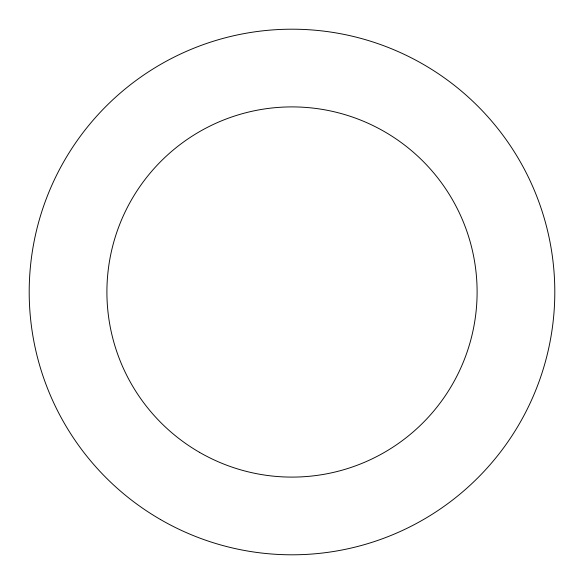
<?xml version="1.0" encoding="UTF-8"?>
<svg xmlns="http://www.w3.org/2000/svg" width="584" height="584" viewBox="0 0 584 584"><rect width="100%" height="100%" fill="white"/><g stroke="black" fill="none" stroke-linecap="round" stroke-linejoin="round"><path stroke-width="0.88" d="M160.6 519.592A262.8 262.8 0 0 0 554.8 292A262.8 262.8 0 0 0 160.6 64.408A262.8 262.8 0 0 0 160.6 519.592M199.451 452.301A185.106 185.106 0 0 0 477.106 292A185.106 185.106 0 0 0 199.451 131.699A185.106 185.106 0 0 0 199.451 452.301"/></g></svg>
